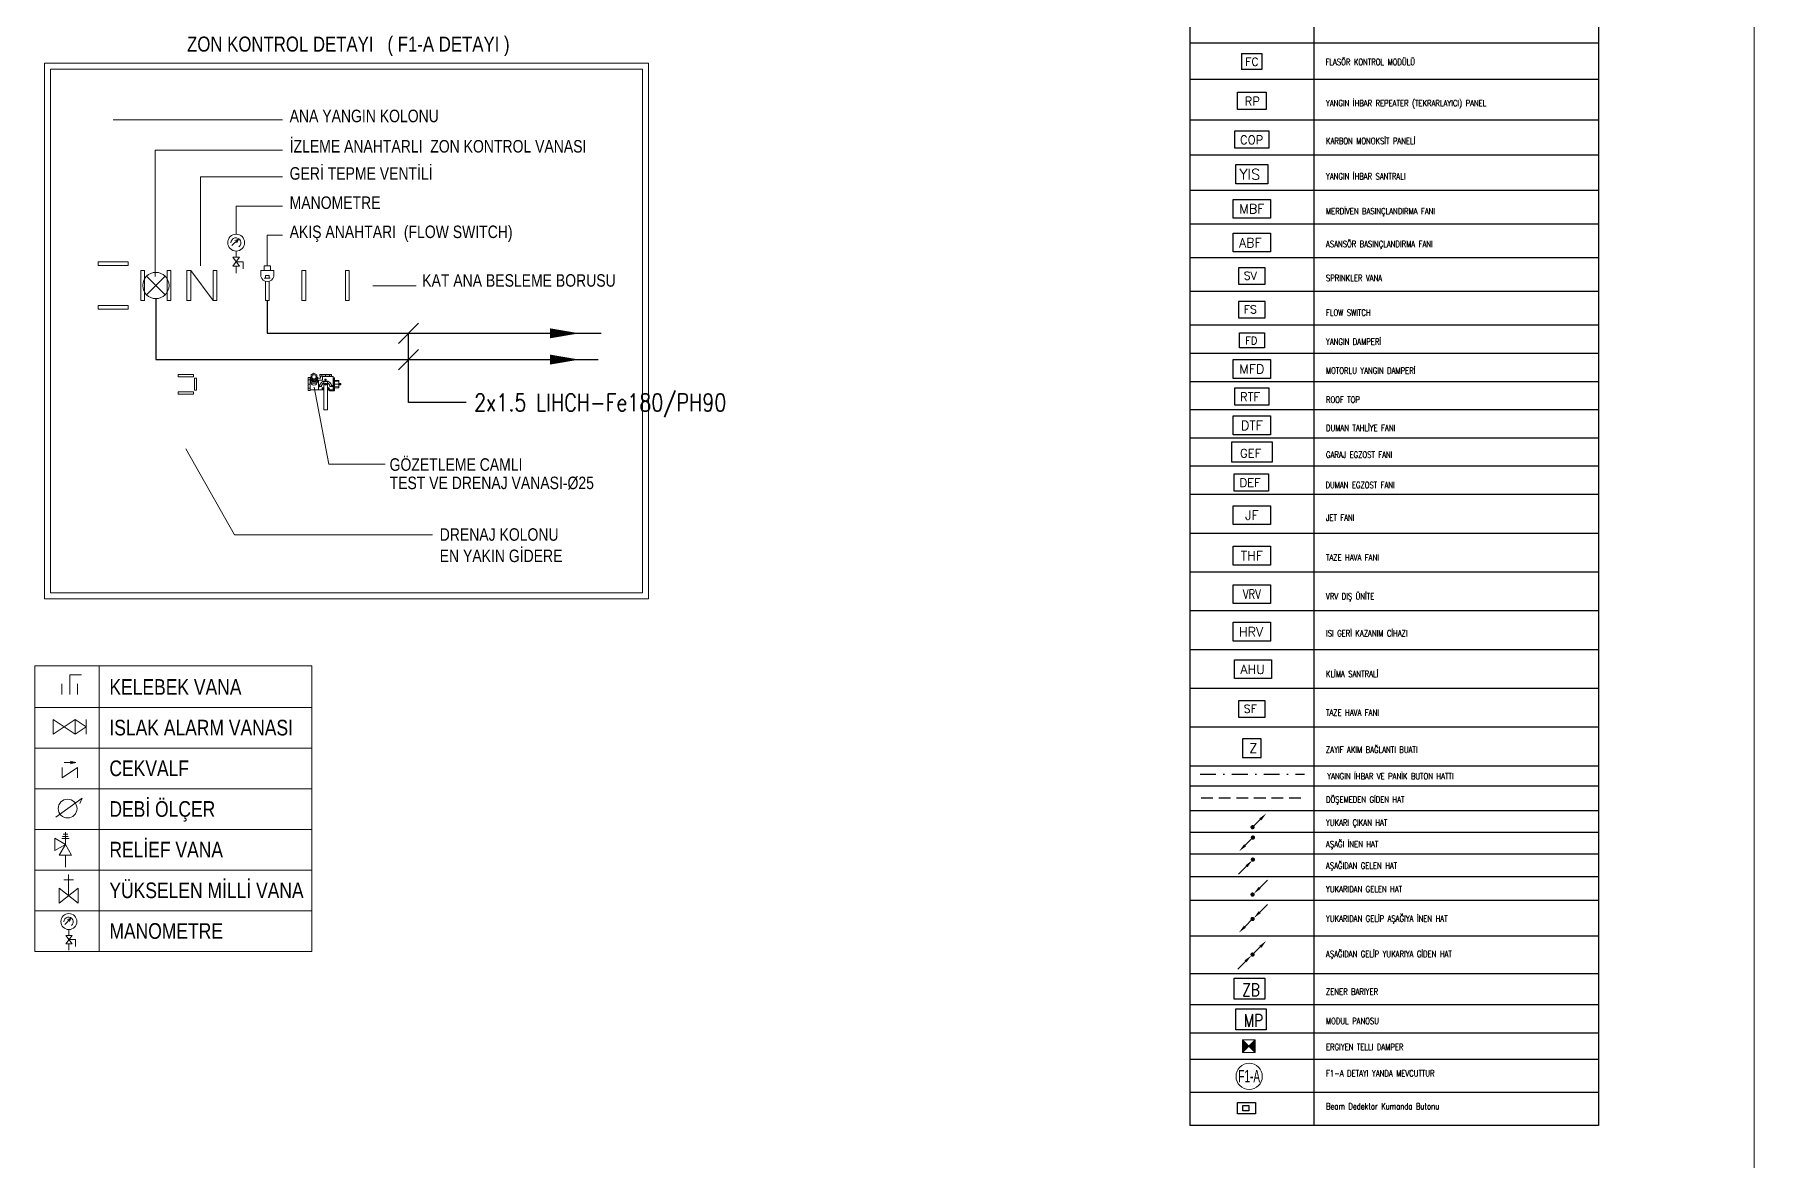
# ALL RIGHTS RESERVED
# Model space of a CAD drawing. Extents: x -2749 to 23780, y -1311 to 8245.
# Drawn here: x -2749 to 40, y 631 to 2429 of the extents above; entities that cross this region are included whole.
import ezdxf
from ezdxf.enums import TextEntityAlignment as Align

# ---------------------------------------------------------------- set-up
doc = ezdxf.new("R2010")
doc.units = 0
doc.header["$MEASUREMENT"] = 0
doc.linetypes.add('DASHDOT', pattern=[25.4, 12.7, -6.35, 0, -6.35])
doc.linetypes.add('HIDDEN', pattern=[0.375, 0.25, -0.125])
doc.layers.get('0').update_dxf_attribs({"color": 9, "lineweight": 9})
for name, color, linetype, lineweight in [('40A', 9, 'Continuous', 9), ('E-ASANSÖR BASINÇLANDIRMA FANI', 7, 'Continuous', 30), ('E-AŞAĞI İNEN HAT', 7, 'Continuous', 30), ('E-AŞAĞIDAN GELEN HAT', 7, 'Continuous', 30), ('E-AŞAĞIDAN GELİP YUKARIYA GİDEN HAT', 7, 'Continuous', 30), ('E-DUMAN EGZOST FANI', 7, 'Continuous', 30), ('E-DUMAN TAHLİYE FANI', 7, 'Continuous', 30), ('E-FLAŞÖR KONTROL MODÜLÜ', 7, 'Continuous', 30), ('E-FLOW SWITCH', 7, 'Continuous', 30), ('E-GARAJ EGZOST FANI', 7, 'Continuous', 30), ('E-ISI GERİ KAZANIM', 7, 'Continuous', 30), ('E-JET FAN', 7, 'Continuous', 30), ('E-KABLO', 7, 'Continuous', 30), ('E-KARBON MONOKSİT PANELİ', 7, 'Continuous', 30), ('E-MERDİVEN BASINÇLANDIRMA FANI', 7, 'Continuous', 30), ('E-MODÜL HATTI', 6, 'Continuous', 30), ('E-MOTORLU YANGIN DAMPERİ', 7, 'Continuous', 30), ('E-SPRINKLER VANA', 7, 'Continuous', 30), ('E-TAZE HAVA FANI', 7, 'Continuous', 30), ('E-VRV DIŞ ÜNİTE', 7, 'Continuous', 30), ('E-YANGIN', 7, 'Continuous', 30), ('E-YANGIN DAMPERİ', 7, 'Continuous', 30), ('E-YANGIN İHBAR REPEATER (TEKRARLAYICI) PANEL', 7, 'Continuous', 30), ('E-YANGIN İHBAR SANTRALI', 7, 'Continuous', 30), ('E-YAZI', 7, 'Continuous', 30), ('E-YUKARI ÇIKAN HAT', 7, 'Continuous', 30), ('E-YUKARIDAN GELEN HAT', 7, 'Continuous', 30), ('E-YUKARIDAN GELİP AŞAĞIYA İNEN HAT', 7, 'Continuous', 30), ('E-ZAYIF AKIM BAĞLANTI KUTUSU BUAT', 7, 'Continuous', 30), ('H-DAMPER', 1, 'Continuous', 13), ('Y-LEGEND', 61, 'Continuous', 13), ('Y-VANA', 3, 'Continuous', 13)]:
    doc.layers.add(name, color=color, linetype=linetype, lineweight=lineweight)
doc.styles.add('Arial', font='arial.ttf', dxfattribs={"height": 2.5})
doc.styles.add('E-YAZI', font='txttw.shx')
doc.styles.add('ROMANS', font='romans__.ttf', dxfattribs={"width": 0.7})

# ---------------------------------------------------------------- blocks, each defined once
blk = doc.blocks.new('100_SPRINKLER VANA')
at = {"layer": 'E-SPRINKLER VANA', "color": 4}
blk.add_lwpolyline([(-2.53, 0), (2.53, 0), (2.53, 3.05), (-2.53, 3.05)], close=True, dxfattribs=at)
at = {"layer": 'E-SPRINKLER VANA', "color": 3, "style": 'E-YAZI'}
blk.add_text('SV', height=1.505, dxfattribs=at).set_placement((-1.52, 0.82))
blk = doc.blocks.new('100_FLOW SWITCH')
at = {"layer": 'E-FLOW SWITCH', "color": 4}
blk.add_lwpolyline([(-2.53, 0), (2.53, 0), (2.53, 3.05), (-2.53, 3.05)], close=True, dxfattribs=at)
at = {"layer": 'E-FLOW SWITCH', "color": 3, "style": 'E-YAZI'}
blk.add_text('FS', height=1.505, dxfattribs=at).set_placement((-1.52, 0.82))
blk = doc.blocks.new('100_YANGIN DAMPERİ')
at = {"layer": 'E-YANGIN DAMPERİ', "color": 4}
blk.add_lwpolyline([(-2.35, 2.83), (2.35, 2.83), (2.35, 0), (-2.35, 0)], close=True, dxfattribs=at)
at = {"layer": 'E-YANGIN DAMPERİ', "color": 3, "style": 'E-YAZI'}
blk.add_text('FD', height=1.4, dxfattribs=at).set_placement((-1.28, 0.68))
blk = doc.blocks.new('ZAYIF AKIM BAĞLANTI BUATI 1 100')
at = {"layer": 'E-ZAYIF AKIM BAĞLANTI KUTUSU BUAT', "color": 4}
blk.add_lwpolyline([(-17.5, 0), (17.5, 0), (17.5, 35), (-17.5, 35)], close=True, dxfattribs=at)
at = {"layer": 'E-ZAYIF AKIM BAĞLANTI KUTUSU BUAT', "color": 3, "style": 'E-YAZI'}
blk.add_text('Z', height=17.5, dxfattribs=at).set_placement((-4.7, 8.4))
blk = doc.blocks.new('SF')
at = {"layer": 'E-FLOW SWITCH', "color": 4}
blk.add_lwpolyline([(-25.3, 0), (25.3, 0), (25.3, 30.5), (-25.3, 30.5)], close=True, dxfattribs=at)
at = {"layer": 'E-FLOW SWITCH', "color": 3, "style": 'E-YAZI'}
blk.add_text('SF', height=15.05, dxfattribs=at).set_placement((-15.2, 8.2))
blk = doc.blocks.new('100_FLAŞÖR KONTROL MODÜLÜ')
at = {"layer": 'E-FLAŞÖR KONTROL MODÜLÜ', "color": 4}
for p, q in [((-1.63, 2.59), (1.63, 2.59)), ((-1.63, 2.59), (-1.63, 0)), ((1.63, 0), (-1.63, 0)), ((1.63, 2.59), (1.63, 0))]:
    blk.add_line(p, q, dxfattribs=at)
at = {"layer": 'E-FLAŞÖR KONTROL MODÜLÜ', "color": 3, "style": 'E-YAZI'}
blk.add_text('FC', height=1.275, dxfattribs=at).set_placement((-1.03, 0.62))
blk = doc.blocks.new('100_YANGIN İHBAR REPEATER (TEKRARLAYICI) PANEL')
at = {"layer": 'E-YANGIN İHBAR REPEATER (TEKRARLAYICI) PANEL', "color": 4}
blk.add_lwpolyline([(-2.69, 3.25), (2.69, 3.25), (2.69, 0), (-2.69, 0)], close=True, dxfattribs=at)
at = {"layer": 'E-YANGIN İHBAR REPEATER (TEKRARLAYICI) PANEL', "color": 3, "style": 'E-YAZI'}
blk.add_text('RP', height=1.6, dxfattribs=at).set_placement((-1.34, 0.77))
blk = doc.blocks.new('100_KARBON MONOKSİT PANELİ')
at = {"layer": 'E-KARBON MONOKSİT PANELİ', "color": 4}
blk.add_lwpolyline([(-3.22, 0), (-3.22, 3.25), (3.22, 3.25), (3.22, 0)], close=True, dxfattribs=at)
at = {"layer": 'E-KARBON MONOKSİT PANELİ', "color": 3, "style": 'E-YAZI'}
blk.add_text('COP', height=1.6, dxfattribs=at).set_placement((-2.23, 0.77))
blk = doc.blocks.new('100_YANGIN İHBAR SANTRALI')
at = {"layer": 'E-YANGIN İHBAR SANTRALI', "color": 4}
blk.add_lwpolyline([(-3.01, 3.64), (3.01, 3.64), (3.01, 0), (-3.01, 0)], close=True, dxfattribs=at)
at = {"layer": 'E-YANGIN İHBAR SANTRALI', "color": 3, "style": 'E-YAZI'}
blk.add_text('YIS', height=2, dxfattribs=at).set_placement((-2.37, 0.81))
blk = doc.blocks.new('100_MERDİVEN BASINÇLANDIRMA FANI')
at = {"layer": 'E-MERDİVEN BASINÇLANDIRMA FANI', "color": 4}
blk.add_lwpolyline([(-3.22, 0), (-3.22, 3.25), (3.22, 3.25), (3.22, 0)], close=True, dxfattribs=at)
at = {"layer": 'E-MERDİVEN BASINÇLANDIRMA FANI', "color": 3, "style": 'E-YAZI'}
blk.add_text('MBF', height=1.6, dxfattribs=at).set_placement((0, 1.62), align=Align.MIDDLE_CENTER)
blk = doc.blocks.new('E-ROOF TOP')
at = {"layer": 'E-DUMAN TAHLİYE FANI', "color": 4}
blk.add_lwpolyline([(-32.2, 0), (-32.2, 32.5), (32.2, 32.5), (32.2, 0)], close=True, dxfattribs=at)
at = {"layer": 'E-DUMAN TAHLİYE FANI', "color": 3, "style": 'E-YAZI'}
blk.add_text('RTF', height=16, dxfattribs=at).set_placement((-22.3, 7.7))
blk = doc.blocks.new('100_ASANSÖR BASINÇLANDIRMA FANI')
at = {"layer": 'E-ASANSÖR BASINÇLANDIRMA FANI', "color": 4}
blk.add_lwpolyline([(-2.9, 0), (-2.9, 2.92), (2.9, 2.92), (2.9, 0)], close=True, dxfattribs=at)
at = {"layer": 'E-ASANSÖR BASINÇLANDIRMA FANI', "color": 3, "style": 'E-YAZI'}
blk.add_text('ABF', height=1.44, dxfattribs=at).set_placement((-2, 0.7))
blk = doc.blocks.new('A$C4053522B')
at = {"layer": 'E-TAZE HAVA FANI', "color": 4}
blk.add_lwpolyline([(-35, 0), (-35, 35.3), (35, 35.3), (35, 0)], close=True, dxfattribs=at)
at = {"layer": 'E-TAZE HAVA FANI', "color": 3, "style": 'E-YAZI'}
blk.add_text('THF', height=17.38, dxfattribs=at).set_placement((0, 17.6), align=Align.MIDDLE_CENTER)
blk = doc.blocks.new('A$C32AC39E3')
at = {"layer": 'E-DUMAN TAHLİYE FANI', "color": 4}
blk.add_lwpolyline([(-35, 0), (-35, 35.3), (35, 35.3), (35, 0)], close=True, dxfattribs=at)
at = {"layer": 'E-DUMAN TAHLİYE FANI', "color": 3, "style": 'E-YAZI'}
blk.add_text('DTF', height=17.38, dxfattribs=at).set_placement((0, 17.6), align=Align.MIDDLE_CENTER)
blk = doc.blocks.new('A$C47E2680B')
at = {"layer": 'E-VRV DIŞ ÜNİTE', "color": 4}
blk.add_lwpolyline([(-35, 0), (-35, 35.3), (35, 35.3), (35, 0)], close=True, dxfattribs=at)
at = {"layer": 'E-VRV DIŞ ÜNİTE', "color": 3, "style": 'E-YAZI', "width": 0.8}
blk.add_text('VRV', height=17.38, dxfattribs=at).set_placement((0, 17.6), align=Align.MIDDLE_CENTER)
blk = doc.blocks.new('A$C1E6D6DED')
at = {"layer": 'E-ISI GERİ KAZANIM', "color": 4}
blk.add_lwpolyline([(-35, 0), (-35, 35.3), (35, 35.3), (35, 0)], close=True, dxfattribs=at)
at = {"layer": 'E-ISI GERİ KAZANIM', "color": 3, "style": 'E-YAZI'}
blk.add_text('HRV', height=17.38, dxfattribs=at).set_placement((-24.2, 8.4))
blk = doc.blocks.new('A$C023E13E7')
at = {"layer": 'E-JET FAN', "color": 4}
blk.add_lwpolyline([(-35, 0), (-35, 35.3), (35, 35.3), (35, 0)], close=True, dxfattribs=at)
at = {"layer": 'E-JET FAN', "color": 3, "style": 'E-YAZI'}
blk.add_text('JF', height=17.38, dxfattribs=at).set_placement((0, 17.6), align=Align.MIDDLE_CENTER)
blk = doc.blocks.new('A$C273B43C7')
at = {"layer": 'E-MOTORLU YANGIN DAMPERİ', "color": 4}
blk.add_lwpolyline([(-35, 0), (-35, 35.3), (35, 35.3), (35, 0)], close=True, dxfattribs=at)
at = {"layer": 'E-MOTORLU YANGIN DAMPERİ', "color": 3, "style": 'E-YAZI'}
blk.add_text('MFD', height=17.38, dxfattribs=at).set_placement((0, 17.6), align=Align.MIDDLE_CENTER)
blk = doc.blocks.new('100_DUMAN EGZOST FANI 1')
at = {"layer": 'E-DUMAN EGZOST FANI', "color": 4}
blk.add_lwpolyline([(-3.22, 0), (-3.22, 3.25), (3.22, 3.25), (3.22, 0)], close=True, dxfattribs=at)
at = {"layer": 'E-DUMAN EGZOST FANI', "color": 3, "style": 'E-YAZI'}
blk.add_text('DEF', height=1.6, dxfattribs=at).set_placement((-2.23, 0.77))
blk = doc.blocks.new('100_YUKARI ÇIKAN HAT')
at = {"layer": 'E-YUKARI ÇIKAN HAT', "color": 3, "linetype": 'Continuous'}
blk.add_line((2.47, 2.47), (0, 0), dxfattribs=at)
at = {"layer": 'E-YUKARI ÇIKAN HAT', "color": 4, "linetype": 'Continuous', "const_width": 0.675}
blk.add_lwpolyline([(-0.34, 0, 1), (0.34, 0, 1)], format="xyb", close=True, dxfattribs=at)
at = {"layer": 'E-YUKARI ÇIKAN HAT', "color": 3, "linetype": 'Continuous'}
blk.add_solid([(2.15, 2.79), (2.79, 2.15), (4.38, 4.38)], dxfattribs=at)
blk = doc.blocks.new('100_AŞAĞI İNEN HAT')
at = {"layer": 'E-AŞAĞI İNEN HAT', "color": 3, "linetype": 'Continuous'}
blk.add_line((-2.47, -2.47), (0, 0), dxfattribs=at)
at = {"layer": 'E-AŞAĞI İNEN HAT', "color": 4, "linetype": 'Continuous', "const_width": 0.675}
blk.add_lwpolyline([(-0.34, 0, 1), (0.34, 0, 1)], format="xyb", close=True, dxfattribs=at)
at = {"layer": 'E-AŞAĞI İNEN HAT', "color": 3, "linetype": 'Continuous'}
blk.add_solid([(-2.15, -2.79), (-2.79, -2.15), (-4.38, -4.38)], dxfattribs=at)
blk = doc.blocks.new('100_AŞAĞIDAN GELEN HAT')
at = {"layer": 'E-AŞAĞIDAN GELEN HAT', "color": 3, "linetype": 'Continuous'}
blk.add_line((-2.07, -2.17), (-4.55, -4.64), dxfattribs=at)
at = {"layer": 'E-AŞAĞIDAN GELEN HAT', "color": 4, "linetype": 'Continuous', "const_width": 0.675}
blk.add_lwpolyline([(-0.34, 0, 1), (0.34, 0, 1)], format="xyb", close=True, dxfattribs=at)
at = {"layer": 'E-AŞAĞIDAN GELEN HAT', "color": 3, "linetype": 'Continuous'}
blk.add_solid([(-2.39, -1.85), (-1.76, -2.49), (-0.16, -0.26)], dxfattribs=at)
blk = doc.blocks.new('100_YUKARIDAN GELEN HAT')
at = {"layer": 'E-YUKARIDAN GELEN HAT', "color": 3, "linetype": 'Continuous'}
blk.add_line((2.28, 2.17), (4.75, 4.65), dxfattribs=at)
at = {"layer": 'E-YUKARIDAN GELEN HAT', "color": 4, "linetype": 'Continuous', "const_width": 0.675}
blk.add_lwpolyline([(-0.34, 0, 1), (0.34, 0, 1)], format="xyb", close=True, dxfattribs=at)
at = {"layer": 'E-YUKARIDAN GELEN HAT', "color": 3, "linetype": 'Continuous'}
blk.add_solid([(2.59, 1.86), (1.96, 2.49), (0.37, 0.27)], dxfattribs=at)
blk = doc.blocks.new('100_YUKARIDAN GELİP AŞAĞIYA İNEN HAT')
at = {"layer": 'E-YUKARIDAN GELİP AŞAĞIYA İNEN HAT', "color": 3, "linetype": 'Continuous'}
for p, q in [((2.28, 2.17), (4.75, 4.65)), ((-2.47, -2.47), (0, 0))]:
    blk.add_line(p, q, dxfattribs=at)
at = {"layer": 'E-YUKARIDAN GELİP AŞAĞIYA İNEN HAT', "color": 4, "linetype": 'Continuous', "const_width": 0.675}
blk.add_lwpolyline([(-0.34, 0, 1), (0.34, 0, 1)], format="xyb", close=True, dxfattribs=at)
at = {"layer": 'E-YUKARIDAN GELİP AŞAĞIYA İNEN HAT', "color": 3, "linetype": 'Continuous'}
for points in [[(2.59, 1.86), (1.96, 2.49), (0.37, 0.27)], [(-2.15, -2.79), (-2.79, -2.15), (-4.38, -4.38)]]:
    blk.add_solid(points, dxfattribs=at)
blk = doc.blocks.new('100_AŞAĞIDAN GELİP YUKARIYA GİDEN HAT')
at = {"layer": 'E-AŞAĞIDAN GELİP YUKARIYA GİDEN HAT', "color": 3, "linetype": 'Continuous'}
for p, q in [((2.47, 2.47), (0, 0)), ((-2.28, -2.17), (-4.75, -4.65))]:
    blk.add_line(p, q, dxfattribs=at)
at = {"layer": 'E-AŞAĞIDAN GELİP YUKARIYA GİDEN HAT', "color": 4, "linetype": 'Continuous', "const_width": 0.675}
blk.add_lwpolyline([(0.34, 0, 1), (-0.34, 0, 1)], format="xyb", close=True, dxfattribs=at)
at = {"layer": 'E-AŞAĞIDAN GELİP YUKARIYA GİDEN HAT', "color": 3, "linetype": 'Continuous'}
for points in [[(2.15, 2.79), (2.79, 2.15), (4.38, 4.38)], [(-2.59, -1.86), (-1.96, -2.49), (-0.37, -0.27)]]:
    blk.add_solid(points, dxfattribs=at)
blk = doc.blocks.new('E-AHU KLIMA SANTRALI')
at = {"layer": 'E-YANGIN', "color": 2}
blk.add_lwpolyline([(-68.5, 0), (-68.5, 69), (68.5, 69), (68.5, 0)], close=True, dxfattribs=at)
at = {"layer": 'E-YANGIN', "color": 2, "style": 'E-YAZI'}
blk.add_text('AHU', height=34, dxfattribs=at).set_placement((-47.3, 16.4))
blk = doc.blocks.new('K')
blk.add_lwpolyline([(0, 12.5), (-19.7, 12.5), (-19.7, -7.5)])
blk.add_lwpolyline([(9.4, 25), (-9.4, 25), (9.4, 0), (-9.4, 0)], close=True)
blk = doc.blocks.new('A$C75B759AB')
for p, q in [((3.6, 50.7), (-7, 40.1)), ((3.6, 50.7), (-2.3, 48.4)), ((0, 30.9), (0, 20.7)), ((3.6, 50.7), (1.2, 44.9)), ((0, 5.7), (0, -5.7))]:
    blk.add_line(p, q)
blk.add_circle((0, 45), 14.1)
blk.add_arc((-0.5, 44.7), 8.25, 307.8507, 180)
at = {"xscale": -0.6000000000058208, "yscale": 0.5999999999985448, "zscale": 0.6}
blk.add_blockref('K', (0, 5.7), dxfattribs=at)
blk = doc.blocks.new('Test&Drenaj Vanası')
at = {"layer": 'Y-VANA', "lineweight": 18}
for p, q in [((-34, 15.4), (-25.5, 15.4)), ((-34, 15.4), (-34, -34.8)), ((-34, 6.8), (-25.5, 6.8)), ((-25.5, -34.8), (-25.5, 15.4)), ((-25.5, 13.6), (-24.5, 13.6)), ((-24.5, 17.2), (-22.4, 17.2)), ((-24.5, 13.4), (-24.5, 17.2)), ((-24.5, 0), (-24.5, 13.4)), ((-22.4, 26.1), (-10.6, 33.3)), ((-22.4, 26.1), (-22.4, 11.6)), ((-22.4, 11.6), (-22.4, 8)), ((-22.4, 11.6), (-10.6, 4.9)), ((-22.4, 8), (-10.6, 1.3)), ((-20.5, 6.9), (-20.5, 2.5)), ((1.2, 26.1), (-10.6, 33.3)), ((1.2, 11.6), (-10.6, 4.9)), ((1.2, 8), (-10.6, 1.3)), ((-0.8, 6.9), (-0.8, 2.5)), ((1.2, 26.1), (1.2, 11.6)), ((1.2, 17.2), (3.3, 17.2)), ((1.2, 11.6), (1.2, 8)), ((3.3, 17.2), (3.3, 0)), ((3.3, 13.6), (14.5, 13.6)), ((7, 5.8), (7, -33.1)), ((23, 4.9), (7, 4.9)), ((12.4, 28), (12.4, 20.9)), ((58.5, 28), (12.4, 28)), ((12.4, 20.9), (58.5, 20.9)), ((14.5, 20.8), (14.5, 13.6)), ((20.1, 28), (20.1, 20.9)), ((23, 20.5), (23, 4.9)), ((27.4, 20.5), (23, 20.5)), ((65.4, 20.5), (27.4, 20.5)), ((33.4, 0.2), (28.1, 0.2)), ((28.1, 0.2), (28.1, -111.8)), ((35.4, 0.2), (31.1, 0.2)), ((35.4, 28), (35.4, 20.9)), ((35.4, 0.2), (39.8, 0.2)), ((37.5, 0.2), (42.8, 0.2)), ((42.8, 0.2), (42.8, -111.8)), ((50.8, 28), (50.8, 20.9)), ((58.5, 20.9), (58.5, 28)), ((65.4, -33.1), (65.4, 20.5)), ((66.8, 15.3), (65.4, 15.3)), ((66.8, 15.3), (66.8, -36.8)), ((70.6, 15.3), (66.8, 15.3)), ((70.4, 6.1), (87.4, 4.7)), ((70.6, -36.8), (70.6, 15.3)), ((70.6, 1.6), (87.4, 1.6)), ((87.4, 4.7), (87.4, -24.2)), ((-34, -9.7), (-25.5, -9.7)), ((-34, -26.2), (-25.5, -26.2)), ((-34, -34.8), (-25.5, -34.8)), ((-25.5, -33.1), (28.1, -33.1)), ((18.9, -19.9), (11.7, -19.9)), ((35.4, -7.1), (33, -8.7)), ((33, -8.7), (33, -11.8)), ((33, -11.8), (35.3, -12.8)), ((35.4, -7.1), (37.9, -8.7)), ((37.9, -11.8), (35.6, -12.8)), ((37.9, -8.7), (37.9, -11.8)), ((42.8, -33.1), (46.2, -33.1)), ((46.2, -33.1), (65.4, -33.1)), ((46.2, -33.1), (52.6, -36.8)), ((59.2, -19.9), (52, -19.9)), ((52.6, -36.8), (52.6, -33.1)), ((52.6, -36.8), (70.6, -36.8)), ((70.4, -25.5), (87.4, -24.2)), ((70.6, -9.7), (87.4, -9.7)), ((70.6, -21), (87.4, -21)), ((87.4, -7.2), (95.6, -7.2)), ((87.4, -12.3), (95.6, -12.3)), ((87.7, -7.2), (87.7, -12.3)), ((87.7, -7.6), (87.7, -12.7)), ((88.4, -7.2), (88.4, -12.3)), ((88.8, -7.2), (88.8, -12.3)), ((89.5, -7.2), (89.5, -12.3)), ((89.7, -7.2), (89.7, -12.3)), ((90.2, -7.2), (90.2, -12.3)), ((90.9, -7.2), (90.9, -12.3)), ((91.2, -7.2), (91.2, -12.3)), ((91.8, -7.2), (91.8, -12.3)), ((95.6, -7.2), (95.6, -12.3)), ((28.1, -111.8), (33.4, -111.8)), ((31.1, -111.8), (35.4, -111.8)), ((39.8, -111.8), (35.4, -111.8)), ((42.8, -111.8), (37.5, -111.8))]:
    blk.add_line(p, q, dxfattribs=at)
for points in [[(-24.5, 0, 0.1835), (-23.7, -2.2, 0.102418), (-20.4, -4.6, 0.061498), (-16.2, -5.9, 0.047772), (-10.6, -6.5, 0.047772), (-5, -5.9, 0.061498), (-0.8, -4.6, 0.102418), (2.4, -2.2, 0.1835), (3.3, 0, 0.1835)], [(-22.8, 11.8, 0.113266), (-23.6, 8.6, 0.126663)], [(-23.6, 8.6, 0.126663), (-22.6, 5, 0.106049), (-19.8, 1.6, 0.085856), (-15.7, -0.4, 0.07555), (-10.6, -1.2, 0.07555), (-5.4, -0.4, 0.085856), (-1.4, 1.6, 0.106049), (1.5, 5, 0.126663), (2.4, 8.6, 0.113266), (1.7, 11.8, 0.106049)], [(-20.5, 5.8, 0.032831), (-19.4, 4.9, 0.085856), (-15.3, 2.8, 0.047675), (-12.1, 2.1, 0.07555)], [(-20.5, 4.6, 0.021497), (-19.8, 4.1, 0.085856), (-15.7, 2, 0.07555), (-10.6, 1.2, 0.07555), (-5.4, 2, 0.085856), (-1.4, 4.1, 0.017822), (-0.8, 4.5, 0.126663)], [(-20.5, 4.2, 0.021497), (-19.8, 3.6, 0.085856), (-15.7, 1.5, 0.07555), (-10.6, 0.8, 0.07555), (-5.4, 1.5, 0.085856), (-1.4, 3.6, 0.017822), (-0.8, 4.1, 0.126663)], [(-20.5, 3.5, 0.021497), (-19.8, 2.9, 0.085856), (-15.7, 0.8, 0.07555), (-10.6, 0.1, 0.07555), (-5.4, 0.8, 0.085856), (-1.4, 2.9, 0.017822), (-0.8, 3.4, 0.126663)], [(-20.5, 2.9, 0.021497), (-19.8, 2.3, 0.085856), (-15.7, 0.3, 0.07555), (-10.6, -0.5, 0.07555), (-5.4, 0.3, 0.085856), (-1.4, 2.3, 0.017822), (-0.8, 2.8, 0.126663)], [(-9.2, 2, 0.061511), (-5.1, 2.8, 0.085856), (-1, 4.9, 0.007068), (-0.8, 5.1, 0.126663)], [(-7.5, 3, 0.035873), (-5.1, 3.6, 0.085856), (-1, 5.7, 0.007068), (-0.8, 5.9, 0.126663)]]:
    blk.add_lwpolyline(points, format="xyb", dxfattribs=at)
for centre, radius in [((-10.6, 18.7), 8.44), ((24.1, -27.3), 3.7), ((24.1, -27.3), 1.5), ((35.4, -10.1), 4.33), ((46.6, -27.3), 3.7), ((46.6, -27.3), 1.5)]:
    blk.add_circle(centre, radius, dxfattribs=at)
for centre, radius, start, end in [((-10.6, 0), 13.9, 180, 0), ((-19.9, 9.6), 3.84, 131.43888, 195.70852), ((35.4, -19.9), 23.8, 0, 180), ((35.4, -20.1), 16.6, 116.26406, 179.20143), ((35.4, -20.1), 16.6, 0.79857, 63.73594)]:
    blk.add_arc(centre, radius, start, end, dxfattribs=at)
at = {"layer": 'Y-VANA', "lineweight": 18, "style": 'ROMANS'}
blk.add_text('TEST', height=2.3, dxfattribs=at).set_placement((31.2, 7.3))
for s, p in [('DRAIN', (10.6, -21.7)), ('OFF', (63.1, -20.4))]:
    blk.add_text(s, height=2.3, rotation=90, dxfattribs=at).set_placement(p)
blk = doc.blocks.new('A$C66241EC0')
at = {"linetype": 'Continuous'}
for p, q in [((200, -66), (0, 67)), ((0, 67), (0, -66)), ((200, 67), (200, -66))]:
    blk.add_line(p, q, dxfattribs=at)
blk = doc.blocks.new('A$C0B325108')
for p, q in [((-17.5, 23.3), (-17.5, 0)), ((17.5, 23.3), (17.5, 0))]:
    blk.add_line(p, q)
blk.add_lwpolyline([(0, 0), (0, 44.2), (26.3, 44.2)])
blk = doc.blocks.new('A$C534F1FFE')
at = {"linetype": 'Continuous'}
for p, q in [((11.7, 35), (-11.7, 35)), ((-11.7, 17.5), (0, 35)), ((0, 35), (11.7, 17.5)), ((11.7, 17.5), (-11.7, 17.5))]:
    blk.add_line(p, q, dxfattribs=at)
blk.add_lwpolyline([(-11.7, 17.5), (11.7, -17.5), (-11.7, -17.5), (11.7, 17.5)], close=True, dxfattribs=at)
blk = doc.blocks.new('A$C6A667673')
for p, q in [((0, 0), (0, 28.4)), ((6.3, 21.1), (-6.3, 21.1))]:
    blk.add_line(p, q)
blk.add_lwpolyline([(12.5, 10), (-12.5, -10), (-12.5, 10), (12.5, -10)], close=True)
blk = doc.blocks.new('A$C26A76201')
at = {"layer": 'Y-VANA'}
blk.add_blockref('A$C6A667673', (0, -14.2), dxfattribs=at)
blk = doc.blocks.new('A$C09612243')
at = {"xscale": 0.8000000000001818, "yscale": 0.8000000000001818, "zscale": 0.8000000000001818}
blk.add_blockref('A$C26A76201', (10, 11.4), dxfattribs=at)
blk = doc.blocks.new('A$C3DDA2012')
at = {"xscale": 2.400000000001455, "yscale": 2.400000000001455, "zscale": 2.400000000001455}
blk.add_blockref('A$C09612243', (0, 19.3), dxfattribs=at)
blk = doc.blocks.new('reılfvana')
at = {"linetype": 'Continuous'}
for p, q in [((0, 62.2), (0, 40.2)), ((0, 40.2), (-11, 21.2)), ((6.4, 51), (-6.5, 51)), ((5.1, 54.5), (-5.2, 54.5)), ((4.1, 58.2), (-4.2, 58.2)), ((19, 51.2), (0, 40.2)), ((0, 40.2), (19, 29.2)), ((11, 21.2), (0, 40.2)), ((19, 29.2), (19, 51.2)), ((-11, 21.2), (11, 21.2)), ((0, 21.2), (0, 0))]:
    blk.add_line(p, q, dxfattribs=at)
blk = doc.blocks.new('E-ZENER BARIYER')
at = {"layer": 'E-KABLO', "color": 1}
blk.add_lwpolyline([(-55.3, 0.3), (42.8, 0.3), (42.8, -66.6), (-55.3, -66.6)], close=True, dxfattribs=at)
at = {"layer": 'E-KABLO', "color": 1, "style": 'E-YAZI', "width": 0.8}
blk.add_text('ZB', height=40, dxfattribs=at).set_placement((-29.2, -57.1))
blk = doc.blocks.new('E-MODUL PANOLARI')
at = {"layer": 'E-KABLO', "color": 1}
blk.add_lwpolyline([(-49, 66.9), (49, 66.9), (49, 0), (-49, 0)], close=True, dxfattribs=at)
at = {"layer": 'E-KABLO', "color": 1, "style": 'E-YAZI', "width": 0.8}
blk.add_text('MP', height=40, dxfattribs=at).set_placement((-23, 9.5))
blk = doc.blocks.new('A$C66886524')
h = blk.add_hatch(color=256)
h.paths.add_polyline_path([(0, 0), (10, 10), (0, 20)])
h.paths.add_polyline_path([(20, 20), (10, 10), (20, 0)])
for p, q in [((20, 0), (0, 20)), ((20, 20), (0, 0))]:
    blk.add_line(p, q)
blk.add_lwpolyline([(20, 20), (20, 0), (0, 0), (0, 20)], close=True)
blk = doc.blocks.new('A$C324859F2')
at = {"color": 3}
blk.add_circle((0, 0), 210, dxfattribs=at)
at = {"color": 3, "width": 0.6}
blk.add_attdef('TEXT1', text='', height=200, dxfattribs=at).set_placement((0, -97), align=Align.CENTER)

msp = doc.modelspace()

# ---------------------------------------------------------------- linework, layer by layer
at = {"layer": '40A'}
msp.add_lwpolyline([(5945, 4205), (0, 4205), (0, 0), (5945, 0)], close=True, dxfattribs=at)
at = {"layer": 'E-GARAJ EGZOST FANI', "color": 4}
msp.add_lwpolyline([(-835.2, 1746.5), (-835.2, 1778.9), (-770.8, 1778.9), (-770.8, 1746.5)], close=True, dxfattribs=at)
at = {"layer": 'E-KABLO', "color": 6, "linetype": 'DASHDOT', "ltscale": 2}
msp.add_line((-885.8, 1247.8), (-718.9, 1247.8), dxfattribs=at)
at = {"layer": 'E-KABLO', "color": 6, "linetype": 'HIDDEN', "ltscale": 75}
msp.add_line((-884, 1209.9), (-718.9, 1209.9), dxfattribs=at)
at = {"layer": 'E-MODÜL HATTI', "ltscale": 50}
for p, q in [((-2555.4, 2007.6), (-2555.4, 1910.2)), ((-2377.2, 2004.6), (-2377.2, 1952.2)), ((-2377.2, 1952.2), (-1843.5, 1952.2)), ((-2555.4, 1910.2), (-1848, 1910.2))]:
    msp.add_line(p, q, dxfattribs=at)
for points in [[(-1878.5, 1952.2, 0, 16, 0), (-1925.5, 1952.2, 0, 0, 0)], [(-1878.5, 1910.2, 0, 16, 0), (-1925.5, 1910.2, 0, 0, 0)]]:
    msp.add_lwpolyline(points, format="xyseb", dxfattribs=at)
at = {"layer": 'E-YAZI', "color": 4}
for p, q in [((-902.2, 4065.9), (-902.2, 686.2)), ((-248.9, 4065.9), (-248.9, 686.2)), ((-248.9, 686.2), (-902.2, 686.2))]:
    msp.add_line(p, q, dxfattribs=at)
at = {"layer": 'E-YAZI', "color": 7}
for p, q in [((-703.8, 3960.1), (-703.8, 686.2)), ((-248.9, 1228.3), (-902.2, 1228.3)), ((-248.9, 1189.1), (-902.2, 1189.1)), ((-248.9, 1154.6), (-902.2, 1154.6)), ((-248.9, 1120.1), (-902.2, 1120.1)), ((-248.9, 1083.8), (-902.2, 1083.8)), ((-248.9, 1045.9), (-902.2, 1045.9)), ((-248.9, 988.9), (-902.2, 988.9)), ((-248.9, 928.6), (-902.2, 928.6)), ((-248.9, 878.9), (-902.2, 878.9)), ((-248.9, 833.7), (-902.2, 833.7)), ((-248.9, 791.5), (-902.2, 791.5)), ((-248.9, 738.8), (-902.2, 738.8))]:
    msp.add_line(p, q, dxfattribs=at)
at = {"layer": 'E-YAZI', "color": 7, "linetype": 'Continuous'}
for p, q in [((-902.2, 2416.5), (-248.9, 2416.5)), ((-902.2, 2358.1), (-248.9, 2358.1)), ((-902.2, 2293.6), (-248.9, 2293.6)), ((-902.2, 2237.3), (-248.9, 2237.3)), ((-902.2, 2180.8), (-248.9, 2180.8)), ((-902.2, 2126.9), (-248.9, 2126.9)), ((-902.2, 2073.1), (-248.9, 2073.1)), ((-902.2, 2019.3), (-248.9, 2019.3)), ((-902.2, 1965.5), (-248.9, 1965.5)), ((-902.2, 1920.4), (-248.9, 1920.4)), ((-902.2, 1875.3), (-248.9, 1875.3)), ((-902.2, 1830.3), (-248.9, 1830.3)), ((-902.2, 1785.2), (-248.9, 1785.2)), ((-902.2, 1740.2), (-248.9, 1740.2)), ((-902.2, 1695.1), (-248.9, 1695.1)), ((-902.2, 1633.1), (-248.9, 1633.1)), ((-902.2, 1571.1), (-248.9, 1571.1)), ((-902.2, 1509.1), (-248.9, 1509.1)), ((-902.2, 1447.1), (-248.9, 1447.1)), ((-902.2, 1385.1), (-248.9, 1385.1)), ((-902.2, 1323.1), (-248.9, 1323.1)), ((-902.2, 1261.1), (-248.9, 1261.1))]:
    msp.add_line(p, q, dxfattribs=at)
at = {"layer": 'E-YAZI', "color": 3}
for p, q in [((-2135.3, 1968.3), (-2167.6, 1936)), ((-2135.3, 1926.3), (-2167.6, 1894)), ((-2151.5, 1841.7), (-2151.5, 1952.2)), ((-2059.5, 1841.7), (-2151.5, 1841.7))]:
    msp.add_line(p, q, dxfattribs=at)
at = {"layer": 'E-YAZI', "ltscale": 50}
for points in [[(-826, 723.2), (-797, 723.2), (-797, 704.9), (-826, 704.9)], [(-817.5, 718.4), (-807.8, 718.4), (-807.8, 709.7), (-817.5, 709.7)]]:
    msp.add_lwpolyline(points, close=True, dxfattribs=at)
at = {"layer": 'Y-LEGEND'}
for p, q in [((-2623.5, 2293.4), (-2353.1, 2293.4)), ((-2556.7, 2043.2), (-2556.7, 2244.9)), ((-2556.7, 2244.9), (-2353.1, 2244.9)), ((-2483.9, 2202.1), (-2353.1, 2202.1)), ((-2483.9, 2059.8), (-2483.9, 2202.1)), ((-2427, 2155.4), (-2353.1, 2155.4)), ((-2427, 2110.7), (-2427, 2155.4)), ((-2377.2, 2059.8), (-2377.2, 2108.8)), ((-2377.2, 2108.8), (-2353.1, 2108.8)), ((-2208.5, 2028.2), (-2139, 2028.2)), ((-2302.3, 1866.3), (-2278.9, 1742.9)), ((-2507.5, 1767.7), (-2429.5, 1630.1)), ((-2278.9, 1742.9), (-2189, 1742.9)), ((-2429.5, 1630.1), (-2113, 1630.1)), ((-2748.9, 1420.6), (-2306.3, 1420.6)), ((-2748.9, 1420.6), (-2306.3, 1420.6)), ((-2748.9, 1420.6), (-2306.3, 1420.6)), ((-2748.9, 1420.6), (-2306.3, 1420.6)), ((-2748.9, 1420.6), (-2306.3, 1420.6)), ((-2748.9, 1420.6), (-2306.3, 1420.6)), ((-2748.9, 1420.6), (-2306.3, 1420.6)), ((-2748.9, 1420.6), (-2748.9, 964.3)), ((-2646.1, 1420.6), (-2646.1, 964.3)), ((-2306.3, 1420.6), (-2306.3, 964.3)), ((-2748.9, 1354.3), (-2306.3, 1354.3)), ((-2748.9, 1289.3), (-2306.3, 1289.3)), ((-2748.9, 1224.3), (-2306.3, 1224.3)), ((-2748.9, 1159.3), (-2306.3, 1159.3)), ((-2748.9, 1094.3), (-2306.3, 1094.3)), ((-2748.9, 1029.3), (-2306.3, 1029.3)), ((-2748.9, 964.3), (-2306.3, 964.3))]:
    msp.add_line(p, q, dxfattribs=at)
for points in [[(-1767.8, 1527.9), (-2733.7, 1527.9), (-2733.7, 2384), (-1767.8, 2384)], [(-1777.4, 1537.5), (-2724.1, 1537.5), (-2724.1, 2374.4), (-1777.4, 2374.4)]]:
    msp.add_lwpolyline(points, close=True, dxfattribs=at)
at = {"layer": 'Y-VANA'}
for p, q in [((-2540.6, 2013.8), (-2570.3, 2043.5)), ((-2570.3, 2013.8), (-2540.6, 2043.5)), ((-2537.4, 2052.6), (-2537.4, 2004.6)), ((-2531.4, 2052.6), (-2537.4, 2052.6)), ((-2531.4, 2004.6), (-2531.4, 2052.6)), ((-2499.7, 2052.6), (-2463.7, 2004.6)), ((-2463.7, 2052.6), (-2463.7, 2004.6)), ((-2457.7, 2052.6), (-2463.7, 2052.6)), ((-2457.7, 2004.6), (-2457.7, 2052.6)), ((-2387.4, 2052.6), (-2367, 2052.6)), ((-2387.4, 2052.6), (-2387.4, 2042.8)), ((-2382.3, 2059.8), (-2372.1, 2059.8)), ((-2382.3, 2052.6), (-2382.3, 2059.8)), ((-2382, 2040.5), (-2372.4, 2040.5)), ((-2380.2, 2044.4), (-2374.2, 2044.4)), ((-2380.2, 2040.5), (-2380.2, 2044.4)), ((-2374.2, 2044.4), (-2374.2, 2040.5)), ((-2372.1, 2052.6), (-2372.1, 2059.8)), ((-2367, 2042.8), (-2367, 2052.6)), ((-2321.8, 2052.6), (-2321.8, 2004.6)), ((-2315.8, 2052.6), (-2321.8, 2052.6)), ((-2315.8, 2004.6), (-2315.8, 2052.6)), ((-2246.2, 2052.6), (-2252.2, 2052.6)), ((-2252.2, 2052.6), (-2252.2, 2004.6)), ((-2246.2, 2004.6), (-2246.2, 2052.6)), ((-2380.2, 2035.5), (-2380.2, 2004.6)), ((-2374.2, 2004.6), (-2374.2, 2035.5)), ((-2537.4, 2004.6), (-2531.4, 2004.6)), ((-2463.7, 2004.6), (-2457.7, 2004.6)), ((-2380.2, 2004.6), (-2374.2, 2004.6)), ((-2321.8, 2004.6), (-2315.8, 2004.6)), ((-2252.2, 2004.6), (-2246.2, 2004.6)), ((-2519.6, 1882.7), (-2519.6, 1886.3)), ((-2519.6, 1886.3), (-2495.3, 1886.3)), ((-2495.3, 1882.7), (-2519.6, 1882.7)), ((-2495.3, 1886.3), (-2495.3, 1882.7)), ((-2493.8, 1880.3), (-2490.2, 1880.3)), ((-2493.8, 1861.1), (-2493.8, 1880.3)), ((-2490.2, 1880.3), (-2490.2, 1861.1)), ((-2519.6, 1858.7), (-2519.6, 1855.1)), ((-2495.3, 1858.7), (-2519.6, 1858.7)), ((-2519.6, 1855.1), (-2495.3, 1855.1)), ((-2495.3, 1855.1), (-2495.3, 1858.7)), ((-2490.2, 1861.1), (-2493.8, 1861.1)), ((-2702.3, 1266.3), (-2683.6, 1266.3))]:
    msp.add_line(p, q, dxfattribs=at)
at = {"layer": 'Y-VANA', "linetype": 'Continuous'}
for p, q in [((-2715.4, 1179), (-2673.5, 1209.3)), ((-2673.5, 1209.3), (-2677.1, 1200.6))]:
    msp.add_line(p, q, dxfattribs=at)
at = {"layer": 'Y-VANA'}
for points in [[(-2647.9, 2060.4), (-2599.9, 2060.4), (-2599.9, 2066.4), (-2647.9, 2066.4)], [(-2573.4, 2004.6), (-2573.4, 2052.6), (-2579.4, 2052.6), (-2579.4, 2004.6)], [(-2499.7, 2004.6), (-2499.7, 2052.6), (-2505.7, 2052.6), (-2505.7, 2004.6)], [(-2647.9, 1990.8), (-2599.9, 1990.8), (-2599.9, 1996.8), (-2647.9, 1996.8)]]:
    msp.add_lwpolyline(points, close=True, dxfattribs=at)
msp.add_lwpolyline([(-2692.2, 1264), (-2683.6, 1266.3), (-2692.2, 1268.6)], dxfattribs=at)
msp.add_circle((-2555.4, 2028.6), 21, dxfattribs=at)
at = {"layer": 'Y-VANA', "linetype": 'Continuous'}
msp.add_circle((-2696.5, 1192.7), 15, dxfattribs=at)
at = {"layer": 'Y-VANA'}
msp.add_arc((-2377.2, 2045.6), 10.6, 195.3193, 344.6807, dxfattribs=at)

# ---------------------------------------------------------------- block references
at = {"layer": 'E-ASANSÖR BASINÇLANDIRMA FANI', "xscale": 10.26092055115801, "yscale": 10.26092055115801, "zscale": 10.26092055115801}
msp.add_blockref('100_ASANSÖR BASINÇLANDIRMA FANI', (-803, 2082.4), dxfattribs=at)
at = {"layer": 'E-AŞAĞI İNEN HAT', "xscale": 5, "yscale": 5, "zscale": 5}
msp.add_blockref('100_AŞAĞI İNEN HAT', (-801.4, 1146.5, 0), dxfattribs=at)
at = {"layer": 'E-AŞAĞIDAN GELEN HAT', "xscale": 5, "yscale": 5, "zscale": 5}
msp.add_blockref('100_AŞAĞIDAN GELEN HAT', (-801.4, 1111.3, 0), dxfattribs=at)
at = {"layer": 'E-AŞAĞIDAN GELİP YUKARIYA GİDEN HAT', "xscale": 5, "yscale": 5, "zscale": 5}
msp.add_blockref('100_AŞAĞIDAN GELİP YUKARIYA GİDEN HAT', (-801.9, 959.4, 0), dxfattribs=at)
at = {"layer": 'E-DUMAN EGZOST FANI', "xscale": 8.5, "yscale": 8.5, "zscale": 8.5}
msp.add_blockref('100_DUMAN EGZOST FANI 1', (-803.8, 1700.2), dxfattribs=at)
at = {"layer": 'E-DUMAN TAHLİYE FANI', "color": 6, "xscale": 0.85, "yscale": 0.85, "zscale": 0.85}
msp.add_blockref('E-ROOF TOP', (-803, 1837.3), dxfattribs=at)
at = {"layer": 'E-DUMAN TAHLİYE FANI', "color": 1, "linetype": 'Continuous', "ltscale": 100, "xscale": 0.85, "yscale": 0.85, "zscale": 0.85}
msp.add_blockref('A$C32AC39E3', (-803, 1790.1), dxfattribs=at)
at = {"layer": 'E-FLAŞÖR KONTROL MODÜLÜ', "xscale": 10, "yscale": 10, "zscale": 10}
msp.add_blockref('100_FLAŞÖR KONTROL MODÜLÜ', (-803.3, 2373.6), dxfattribs=at)
at = {"layer": 'E-FLOW SWITCH'}
for name, p, xscale, yscale, zscale in [('100_FLOW SWITCH', (-803, 1977.1), 8.5, 8.5, 8.5), ('SF', (-803, 1338.8), 0.85, 0.85, 0.85)]:
    msp.add_blockref(name, p, dxfattribs=dict(at, xscale=xscale, yscale=yscale, zscale=zscale))
at = {"layer": 'E-ISI GERİ KAZANIM', "color": 1, "linetype": 'Continuous', "ltscale": 100, "xscale": 0.85, "yscale": 0.85, "zscale": 0.85}
msp.add_blockref('A$C1E6D6DED', (-803, 1460.5), dxfattribs=at)
at = {"layer": 'E-JET FAN', "linetype": 'Continuous', "ltscale": 100, "xscale": 0.85, "yscale": 0.85, "zscale": 0.85}
msp.add_blockref('A$C023E13E7', (-803, 1646.5), dxfattribs=at)
at = {"layer": 'E-KABLO', "color": 1}
for name, p, xscale, yscale, zscale in [('E-AHU KLIMA SANTRALI', (-801, 1400.8), 0.4319999999999999, 0.4319999999999999, 0.4319999999999999), ('E-ZENER BARIYER', (-803.9, 921.7), 0.5, 0.5, 0.5), ('E-MODUL PANOLARI', (-804.4, 839.2), 0.5, 0.5, 0.5)]:
    msp.add_blockref(name, p, dxfattribs=dict(at, xscale=xscale, yscale=yscale, zscale=zscale))
at = {"layer": 'E-KARBON MONOKSİT PANELİ', "xscale": 8.5, "yscale": 8.5, "zscale": 8.5}
msp.add_blockref('100_KARBON MONOKSİT PANELİ', (-803, 2248), dxfattribs=at)
at = {"layer": 'E-MERDİVEN BASINÇLANDIRMA FANI', "xscale": 9.234828496042217, "yscale": 9.234828496042217, "zscale": 9.234828496042217}
msp.add_blockref('100_MERDİVEN BASINÇLANDIRMA FANI', (-803, 2136.2), dxfattribs=at)
at = {"layer": 'E-MOTORLU YANGIN DAMPERİ', "linetype": 'Continuous', "ltscale": 100, "xscale": 0.85, "yscale": 0.85, "zscale": 0.85}
msp.add_blockref('A$C273B43C7', (-803, 1880.2), dxfattribs=at)
at = {"layer": 'E-SPRINKLER VANA', "xscale": 8.5, "yscale": 8.5, "zscale": 8.5}
msp.add_blockref('100_SPRINKLER VANA', (-803, 2030.9), dxfattribs=at)
at = {"layer": 'E-TAZE HAVA FANI', "color": 1, "linetype": 'Continuous', "ltscale": 100, "xscale": 0.85, "yscale": 0.85, "zscale": 0.85}
msp.add_blockref('A$C4053522B', (-803, 1581.8), dxfattribs=at)
at = {"layer": 'E-VRV DIŞ ÜNİTE', "color": 1, "linetype": 'Continuous', "ltscale": 100, "xscale": 0.85, "yscale": 0.85, "zscale": 0.85}
msp.add_blockref('A$C47E2680B', (-803, 1520.4), dxfattribs=at)
at = {"layer": 'E-YANGIN DAMPERİ', "xscale": 8.5, "yscale": 8.5, "zscale": 8.5}
msp.add_blockref('100_YANGIN DAMPERİ', (-803, 1928.8), dxfattribs=at)
at = {"layer": 'E-YANGIN İHBAR REPEATER (TEKRARLAYICI) PANEL', "xscale": 8.5, "yscale": 8.5, "zscale": 8.5}
msp.add_blockref('100_YANGIN İHBAR REPEATER (TEKRARLAYICI) PANEL', (-803, 2309.7), dxfattribs=at)
at = {"layer": 'E-YANGIN İHBAR SANTRALI', "xscale": 8.5, "yscale": 8.5, "zscale": 8.5}
msp.add_blockref('100_YANGIN İHBAR SANTRALI', (-803, 2190.9), dxfattribs=at)
at = {"layer": 'E-YUKARI ÇIKAN HAT', "xscale": 5, "yscale": 5, "zscale": 5}
msp.add_blockref('100_YUKARI ÇIKAN HAT', (-801.9, 1163, 0), dxfattribs=at)
at = {"layer": 'E-YUKARIDAN GELEN HAT', "xscale": 5, "yscale": 5, "zscale": 5}
msp.add_blockref('100_YUKARIDAN GELEN HAT', (-801.9, 1055.3, 0), dxfattribs=at)
at = {"layer": 'E-YUKARIDAN GELİP AŞAĞIYA İNEN HAT', "xscale": 5, "yscale": 5, "zscale": 5}
msp.add_blockref('100_YUKARIDAN GELİP AŞAĞIYA İNEN HAT', (-801.9, 1016.3, 0), dxfattribs=at)
at = {"layer": 'E-ZAYIF AKIM BAĞLANTI KUTUSU BUAT', "xscale": 0.85, "yscale": 0.85, "zscale": 0.85}
msp.add_blockref('ZAYIF AKIM BAĞLANTI BUATI 1 100', (-803, 1274.6), dxfattribs=at)
at = {"layer": 'H-DAMPER'}
msp.add_blockref('A$C66886524', (-818, 803.1), dxfattribs=at)
at = {"layer": 'Y-VANA'}
for name, p, xscale, yscale, zscale in [('A$C75B759AB', (-2427, 2053.9), 0.960156120975181, 0.960156120975181, 0.9601551608281903), ('Test&Drenaj Vanası', (-2298.3, 1875.1), 0.4050006480010095, 0.4050006480010095, 0.4050006480010095), ('A$C0B325108', (-2693.2, 1375.2), 0.7131458238467541, 0.7131458238467541, 0.7131458238467541), ('A$C66241EC0', (-2680.5, 1250.1), -0.1248006440288144, 0.1248006439706066, 0.1248006439700126), ('reılfvana', (-2700.1, 1099.2), -0.900001440002304, 0.900001440002304, 0.900001440002304), ('A$C75B759AB', (-2694.5, 971.4), 0.9062951563794378, 0.9062951563794378, 0.9062951563794378)]:
    msp.add_blockref(name, p, dxfattribs=dict(at, xscale=xscale, yscale=yscale, zscale=zscale))
at = {"layer": 'Y-VANA', "xscale": 1.00000160000256, "yscale": 1.00000160000256, "zscale": 1.00000160000256, "rotation": 270}
msp.add_blockref('A$C534F1FFE', (-2702, 1323.2), dxfattribs=at)
at = {"layer": 'Y-VANA', "ltscale": 0.1, "xscale": 0.6250731303469701, "yscale": 0.6250731303469701, "zscale": 0.6250731303469701, "rotation": 359.9320860085631}
msp.add_blockref('A$C3DDA2012', (-2709.9, 1041.4), dxfattribs=at)
at = {"layer": 'Y-VANA'}
ref = msp.add_blockref('A$C324859F2', (-807.3, 764.8), dxfattribs=dict(at, xscale=0.1, yscale=0.1, zscale=0.1))
ref.add_attrib('TEXT1', 'F1-A', dxfattribs={"layer": '0', "height": 20, "width": 0.6}).set_placement((-807.3, 755.2), align=Align.CENTER)

# ---------------------------------------------------------------- texts
at = {"layer": 'E-GARAJ EGZOST FANI', "color": 3, "style": 'E-YAZI'}
msp.add_text('GEF', height=13.6, dxfattribs=at).set_placement((-821.9, 1753.7))
at = {"layer": 'E-YAZI', "color": 3, "style": 'E-YAZI', "width": 0.8}
for s, height, p in [('FLASÖR KONTROL MODÜLÜ', 10, (-685.2, 2380.7)), ('YANGIN İHBAR REPEATER (TEKRARLAYICI) PANEL', 10, (-684.5, 2315)), ('KARBON MONOKSİT PANELİ', 10, (-684.5, 2254.7)), ('YANGIN İHBAR SANTRALI', 10, (-684.5, 2198.1)), ('MERDİVEN BASINÇLANDIRMA FANI', 10, (-684.5, 2142.4)), ('ASANSÖR BASINÇLANDIRMA FANI', 10, (-684.5, 2089.9)), ('SPRINKLER VANA', 10, (-684.5, 2035.4)), ('FLOW SWITCH', 10, (-684.5, 1980.3)), ('YANGIN DAMPERİ', 10, (-684.5, 1933.7)), ('MOTORLU YANGIN DAMPERİ', 10, (-684.5, 1887.7)), ('2x1.5 LIHCH-Fe180/PH90', 28, (-2046.5, 1827.7)), ('ROOF TOP', 10, (-684.5, 1841.1)), ('DUMAN TAHLİYE FANI', 10, (-684.5, 1796)), ('GARAJ EGZOST FANI', 10, (-684.5, 1753.2)), ('DUMAN EGZOST FANI', 10, (-685.3, 1704.7)), ('JET FANI', 10, (-684.5, 1652.8)), ('TAZE HAVA FANI', 10, (-684.5, 1588.9)), ('VRV DIŞ ÜNİTE', 10, (-684.5, 1526.9)), ('ISI GERİ KAZANIM CİHAZI', 10, (-684.5, 1467.9)), ('KLİMA SANTRALİ', 10, (-684.5, 1402.9)), ('TAZE HAVA FANI', 10, (-684.5, 1341.2)), ('ZAYIF AKIM BAĞLANTI BUATI', 10, (-684.5, 1281.9)), ('YANGIN İHBAR VE PANİK BUTON HATTI', 10, (-682.5, 1239.5)), ('DÖŞEMEDEN GİDEN HAT', 10, (-684.5, 1202.2, 0)), ('YUKARI ÇIKAN HAT', 10, (-684.5, 1165.2)), ('AŞAĞI İNEN HAT', 10, (-684.5, 1130.8)), ('AŞAĞIDAN GELEN HAT', 10, (-684.5, 1096.5)), ('YUKARIDAN GELEN HAT', 10, (-684.5, 1059)), ('YUKARIDAN GELİP AŞAĞIYA İNEN HAT', 10, (-684.5, 1012)), ('AŞAĞIDAN GELİP YUKARIYA GİDEN HAT', 10, (-684.5, 955.4)), ('ZENER BARIYER', 10, (-684.5, 895.1)), ('MODUL PANOSU', 10, (-684.5, 848.3)), ('ERGIYEN TELLI DAMPER', 10, (-684.4, 806.7)), ('F1-A DETAYI YANDA MEVCUTTUR', 10, (-684.4, 764.6)), ('Beam Dedektor Kumanda Butonu', 10, (-684.4, 712))]:
    msp.add_text(s, height=height, dxfattribs=at).set_placement(p)
at = {"layer": 'Y-LEGEND', "style": 'Arial', "width": 0.8}
for s, height, p in [('ZON KONTROL DETAYI   ( F1-A DETAYI )', 24.004, (-2505.5, 2402.4, 22.9)), ('ANA YANGIN KOLONU', 20.003, (-2341.5, 2289.6)), ('İZLEME ANAHTARLI  ZON KONTROL VANASI', 20.003, (-2341.5, 2241.1)), ('GERİ TEPME VENTİLİ', 20.003, (-2341.5, 2197.7)), ('MANOMETRE', 20, (-2341.5, 2151)), ('AKIŞ ANAHTARI  (FLOW SWITCH)', 20.003, (-2341.5, 2104.4)), ('KAT ANA BESLEME BORUSU', 20.003, (-2129.5, 2026.7)), ('GÖZETLEME CAMLI', 20.003, (-2181.7, 1732.5)), ('TEST VE DRENAJ VANASI-%%C25', 20.003, (-2181.7, 1703.2)), ('DRENAJ KOLONU', 20.003, (-2101.6, 1620.7)), ('EN YAKIN GİDERE', 20.003, (-2101.6, 1586.6)), ('KELEBEK VANA', 25, (-2629.7, 1374.6)), ('ISLAK ALARM VANASI', 25, (-2629.7, 1309.6)), ('CEKVALF', 25, (-2629.7, 1244.6)), ('DEBİ ÖLÇER', 25, (-2629.7, 1179.6)), ('RELİEF VANA', 25, (-2629.7, 1114.6)), ('YÜKSELEN MİLLİ VANA', 25, (-2629.7, 1049.6)), ('MANOMETRE', 25, (-2629.7, 984.6))]:
    msp.add_text(s, height=height, dxfattribs=at).set_placement(p)

doc.saveas('drawing.dxf')
